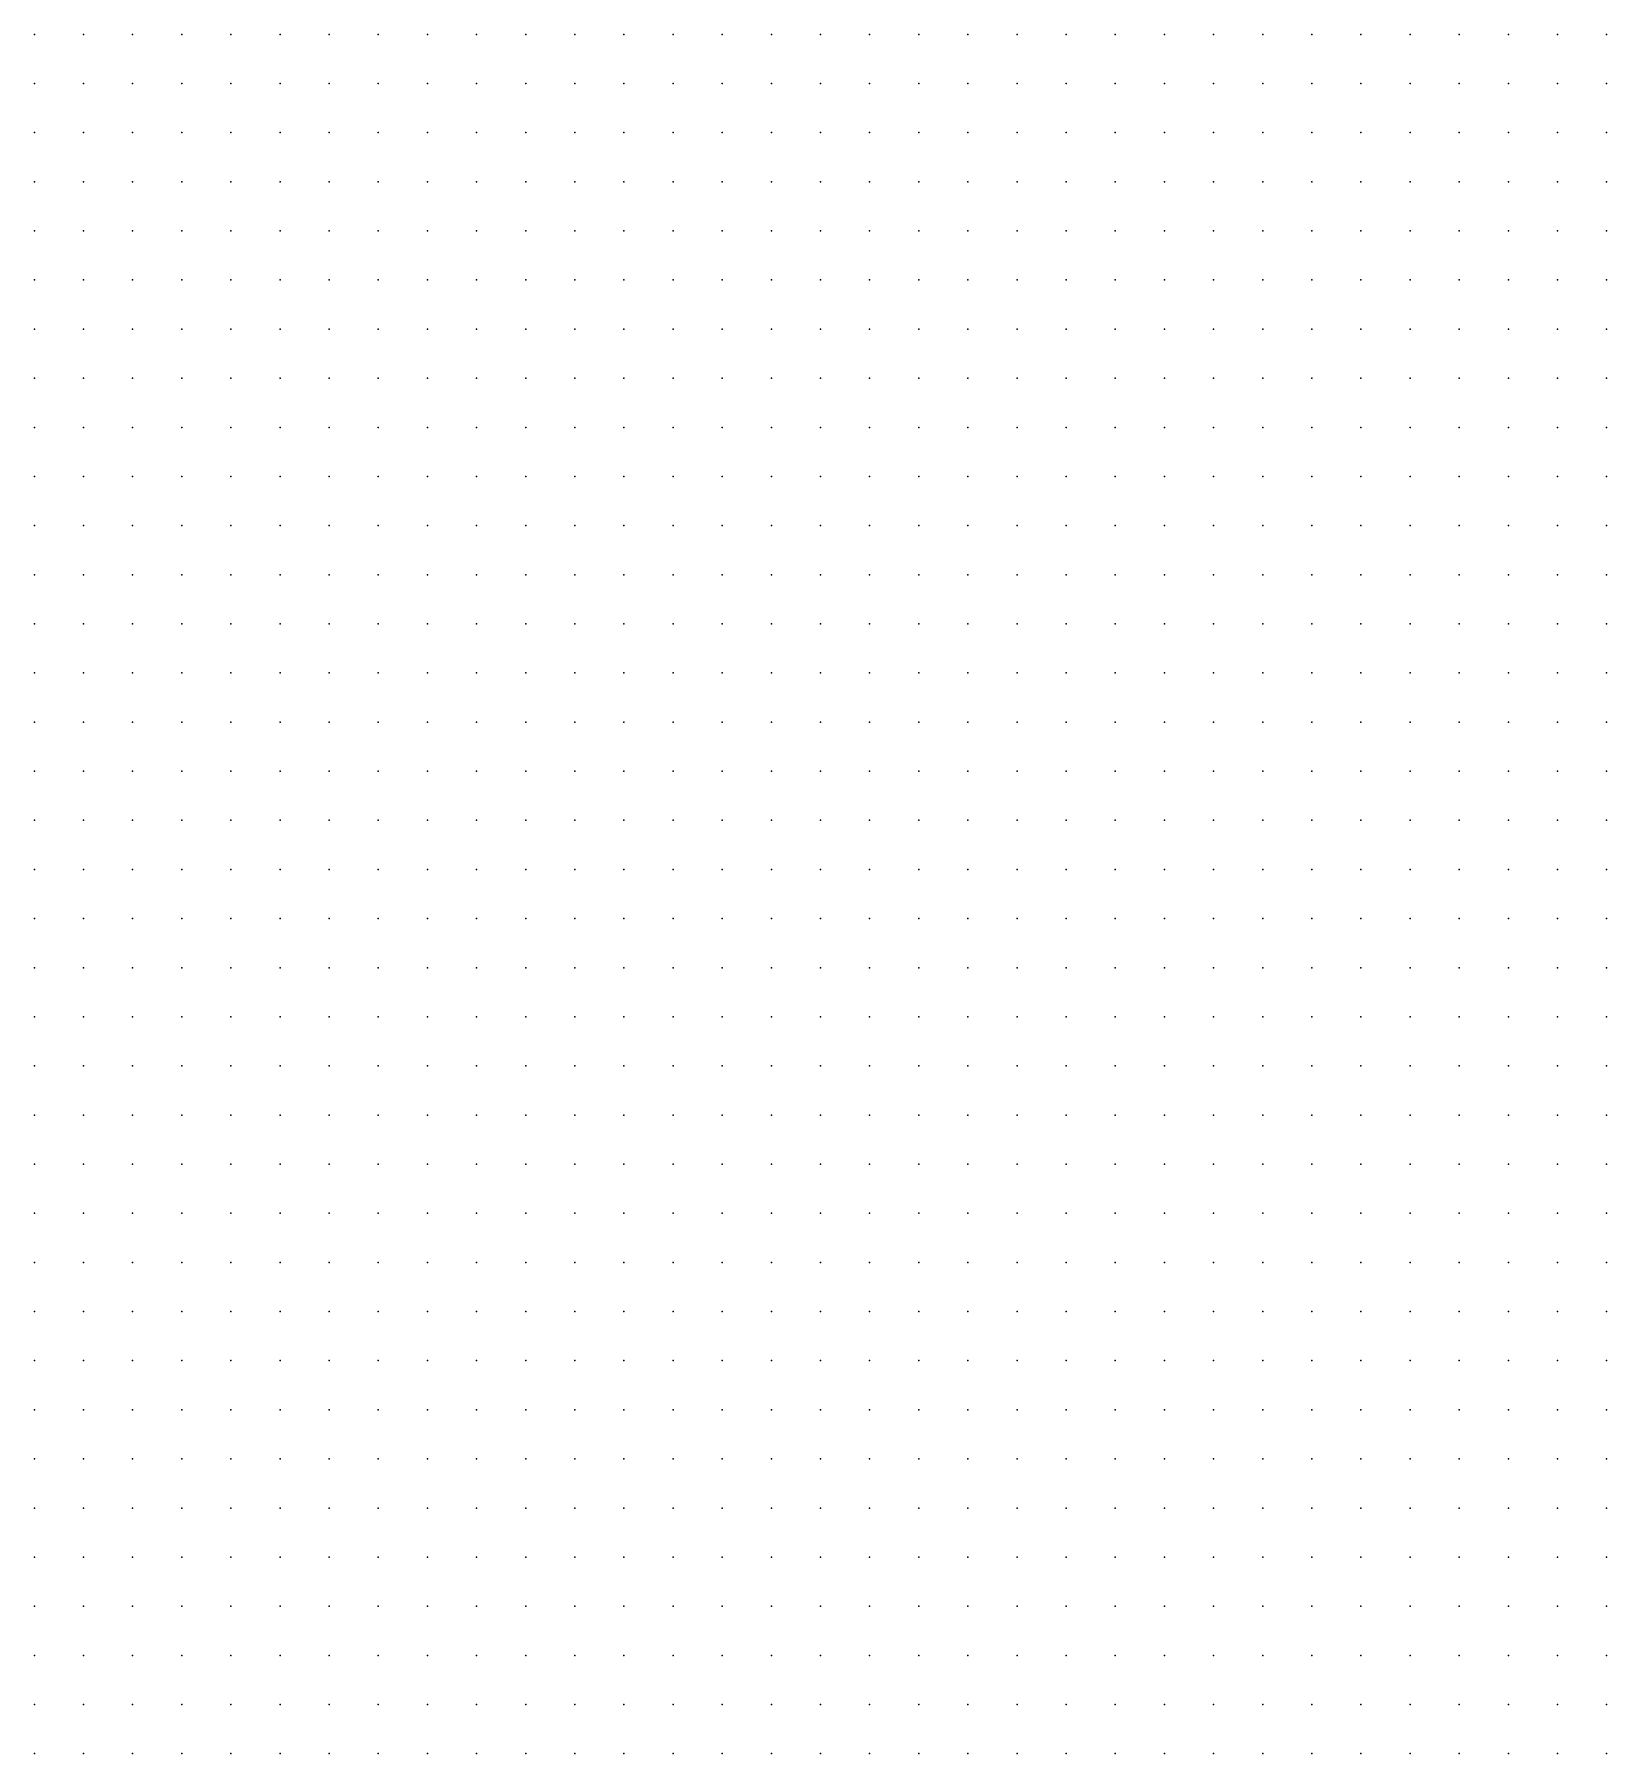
# Model space of a CAD drawing. Header units: metres. Extents: x 287878 to 288137, y 62805 to 63074.
# Drawn here: x 287975 to 288007, y 62912 to 62947 of the extents above; entities that cross this region are included whole.
import ezdxf

# ---------------------------------------------------------------- set-up
doc = ezdxf.new("R2010")
doc.units = ezdxf.units.M
doc.layers.add('SURVEY_INTERP', color=8, linetype='Continuous')

msp = doc.modelspace()

# ---------------------------------------------------------------- linework, layer by layer
at = {"layer": 'SURVEY_INTERP'}
for p in [(287975, 62947, 120.088), (287976, 62947, 120.063), (287977, 62947, 120.039), (287978, 62947, 120.014), (287979, 62947, 119.99), (287980, 62947, 119.965), (287981, 62947, 119.94), (287982, 62947, 119.916), (287983, 62947, 119.891), (287984, 62947, 119.866), (287985, 62947, 119.842), (287986, 62947, 119.817), (287987, 62947, 119.792), (287988, 62947, 119.768), (287989, 62947, 119.743), (287990, 62947, 119.719), (287991, 62947, 119.694), (287992, 62947, 119.67), (287993, 62947, 119.646), (287994, 62947, 119.621), (287995, 62947, 119.597), (287996, 62947, 119.573), (287997, 62947, 119.549), (287998, 62947, 119.525), (287999, 62947, 119.502), (288000, 62947, 119.478), (288001, 62947, 119.455), (288002, 62947, 119.432), (288003, 62947, 119.409), (288004, 62947, 119.387), (288005, 62947, 119.365), (288006, 62947, 119.343), (288007, 62947, 119.322), (287975, 62946, 120.044), (287976, 62946, 120.02), (287977, 62946, 119.996), (287978, 62946, 119.971), (287979, 62946, 119.947), (287980, 62946, 119.923), (287981, 62946, 119.898), (287982, 62946, 119.874), (287983, 62946, 119.85), (287984, 62946, 119.825), (287985, 62946, 119.801), (287986, 62946, 119.777), (287987, 62946, 119.752), (287988, 62946, 119.728), (287989, 62946, 119.704), (287990, 62946, 119.68), (287991, 62946, 119.655), (287992, 62946, 119.631), (287993, 62946, 119.607), (287994, 62946, 119.584), (287995, 62946, 119.56), (287996, 62946, 119.536), (287997, 62946, 119.513), (287998, 62946, 119.489), (287999, 62946, 119.466), (288000, 62946, 119.443), (288001, 62946, 119.421), (288002, 62946, 119.399), (288003, 62946, 119.377), (288004, 62946, 119.355), (288005, 62946, 119.334), (288006, 62946, 119.313), (288007, 62946, 119.293), (287975, 62945, 120.001), (287976, 62945, 119.977), (287977, 62945, 119.953), (287978, 62945, 119.929), (287979, 62945, 119.905), (287980, 62945, 119.881), (287981, 62945, 119.857), (287982, 62945, 119.833), (287983, 62945, 119.809), (287984, 62945, 119.785), (287985, 62945, 119.761), (287986, 62945, 119.737), (287987, 62945, 119.713), (287988, 62945, 119.689), (287989, 62945, 119.665), (287990, 62945, 119.641), (287991, 62945, 119.617), (287992, 62945, 119.593), (287993, 62945, 119.57), (287994, 62945, 119.546), (287995, 62945, 119.523), (287996, 62945, 119.5), (287997, 62945, 119.477), (287998, 62945, 119.454), (287999, 62945, 119.432), (288000, 62945, 119.409), (288001, 62945, 119.387), (288002, 62945, 119.366), (288003, 62945, 119.345), (288004, 62945, 119.324), (288005, 62945, 119.303), (288006, 62945, 119.283), (288007, 62945, 119.264), (287975, 62944, 119.958), (287976, 62944, 119.935), (287977, 62944, 119.911), (287978, 62944, 119.887), (287979, 62944, 119.864), (287980, 62944, 119.84), (287981, 62944, 119.816), (287982, 62944, 119.792), (287983, 62944, 119.768), (287984, 62944, 119.745), (287985, 62944, 119.721), (287986, 62944, 119.697), (287987, 62944, 119.673), (287988, 62944, 119.65), (287989, 62944, 119.626), (287990, 62944, 119.603), (287991, 62944, 119.579), (287992, 62944, 119.556), (287993, 62944, 119.533), (287994, 62944, 119.51), (287995, 62944, 119.487), (287996, 62944, 119.464), (287997, 62944, 119.442), (287998, 62944, 119.42), (287999, 62944, 119.398), (288000, 62944, 119.376), (288001, 62944, 119.355), (288002, 62944, 119.334), (288003, 62944, 119.313), (288004, 62944, 119.293), (288005, 62944, 119.273), (288006, 62944, 119.254), (288007, 62944, 119.236), (287975, 62943, 119.916), (287976, 62943, 119.893), (287977, 62943, 119.87), (287978, 62943, 119.846), (287979, 62943, 119.823), (287980, 62943, 119.799), (287981, 62943, 119.775), (287982, 62943, 119.752), (287983, 62943, 119.728), (287984, 62943, 119.705), (287985, 62943, 119.681), (287986, 62943, 119.658), (287987, 62943, 119.635), (287988, 62943, 119.611), (287989, 62943, 119.588), (287990, 62943, 119.565), (287991, 62943, 119.542), (287992, 62943, 119.519), (287993, 62943, 119.496), (287994, 62943, 119.474), (287995, 62943, 119.451), (287996, 62943, 119.429), (287997, 62943, 119.407), (287998, 62943, 119.386), (287999, 62943, 119.364), (288000, 62943, 119.343), (288001, 62943, 119.322), (288002, 62943, 119.302), (288003, 62943, 119.282), (288004, 62943, 119.263), (288005, 62943, 119.244), (288006, 62943, 119.226), (288007, 62943, 119.208), (287975, 62942, 119.875), (287976, 62942, 119.852), (287977, 62942, 119.828), (287978, 62942, 119.805), (287979, 62942, 119.782), (287980, 62942, 119.759), (287981, 62942, 119.735), (287982, 62942, 119.712), (287983, 62942, 119.689), (287984, 62942, 119.666), (287985, 62942, 119.643), (287986, 62942, 119.619), (287987, 62942, 119.596), (287988, 62942, 119.573), (287989, 62942, 119.551), (287990, 62942, 119.528), (287991, 62942, 119.505), (287992, 62942, 119.483), (287993, 62942, 119.46), (287994, 62942, 119.438), (287995, 62942, 119.416), (287996, 62942, 119.395), (287997, 62942, 119.373), (287998, 62942, 119.352), (287999, 62942, 119.331), (288000, 62942, 119.311), (288001, 62942, 119.291), (288002, 62942, 119.271), (288003, 62942, 119.252), (288004, 62942, 119.234), (288005, 62942, 119.216), (288006, 62942, 119.198), (288007, 62942, 119.181), (287975, 62941, 119.834), (287976, 62941, 119.811), (287977, 62941, 119.788), (287978, 62941, 119.765), (287979, 62941, 119.742), (287980, 62941, 119.719), (287981, 62941, 119.696), (287982, 62941, 119.673), (287983, 62941, 119.65), (287984, 62941, 119.627), (287985, 62941, 119.604), (287986, 62941, 119.581), (287987, 62941, 119.559), (287988, 62941, 119.536), (287989, 62941, 119.514), (287990, 62941, 119.491), (287991, 62941, 119.469), (287992, 62941, 119.447), (287993, 62941, 119.425), (287994, 62941, 119.403), (287995, 62941, 119.382), (287996, 62941, 119.361), (287997, 62941, 119.34), (287998, 62941, 119.319), (287999, 62941, 119.299), (288000, 62941, 119.279), (288001, 62941, 119.26), (288002, 62941, 119.241), (288003, 62941, 119.222), (288004, 62941, 119.205), (288005, 62941, 119.187), (288006, 62941, 119.171), (288007, 62941, 119.155), (287975, 62940, 119.793), (287976, 62940, 119.77), (287977, 62940, 119.747), (287978, 62940, 119.725), (287979, 62940, 119.702), (287980, 62940, 119.679), (287981, 62940, 119.657), (287982, 62940, 119.634), (287983, 62940, 119.611), (287984, 62940, 119.589), (287985, 62940, 119.566), (287986, 62940, 119.544), (287987, 62940, 119.521), (287988, 62940, 119.499), (287989, 62940, 119.477), (287990, 62940, 119.455), (287991, 62940, 119.433), (287992, 62940, 119.411), (287993, 62940, 119.39), (287994, 62940, 119.369), (287995, 62940, 119.348), (287996, 62940, 119.327), (287997, 62940, 119.307), (287998, 62940, 119.287), (287999, 62940, 119.267), (288000, 62940, 119.248), (288001, 62940, 119.229), (288002, 62940, 119.211), (288003, 62940, 119.193), (288004, 62940, 119.176), (288005, 62940, 119.16), (288006, 62940, 119.144), (288007, 62940, 119.129), (287975, 62939, 119.752), (287976, 62939, 119.73), (287977, 62939, 119.708), (287978, 62939, 119.685), (287979, 62939, 119.663), (287980, 62939, 119.64), (287981, 62939, 119.618), (287982, 62939, 119.596), (287983, 62939, 119.573), (287984, 62939, 119.551), (287985, 62939, 119.529), (287986, 62939, 119.507), (287987, 62939, 119.485), (287988, 62939, 119.463), (287989, 62939, 119.441), (287990, 62939, 119.419), (287991, 62939, 119.398), (287992, 62939, 119.377), (287993, 62939, 119.356), (287994, 62939, 119.335), (287995, 62939, 119.314), (287996, 62939, 119.294), (287997, 62939, 119.274), (287998, 62939, 119.255), (287999, 62939, 119.236), (288000, 62939, 119.217), (288001, 62939, 119.199), (288002, 62939, 119.181), (288003, 62939, 119.165), (288004, 62939, 119.148), (288005, 62939, 119.133), (288006, 62939, 119.118), (288007, 62939, 119.104), (287975, 62938, 119.713), (287976, 62938, 119.69), (287977, 62938, 119.668), (287978, 62938, 119.646), (287979, 62938, 119.624), (287980, 62938, 119.602), (287981, 62938, 119.58), (287982, 62938, 119.558), (287983, 62938, 119.535), (287984, 62938, 119.513), (287985, 62938, 119.492), (287986, 62938, 119.47), (287987, 62938, 119.448), (287988, 62938, 119.427), (287989, 62938, 119.405), (287990, 62938, 119.384), (287991, 62938, 119.363), (287992, 62938, 119.342), (287993, 62938, 119.322), (287994, 62938, 119.301), (287995, 62938, 119.281), (287996, 62938, 119.262), (287997, 62938, 119.242), (287998, 62938, 119.223), (287999, 62938, 119.205), (288000, 62938, 119.187), (288001, 62938, 119.169), (288002, 62938, 119.152), (288003, 62938, 119.136), (288004, 62938, 119.121), (288005, 62938, 119.106), (288006, 62938, 119.092), (288007, 62938, 119.079), (287975, 62937, 119.673), (287976, 62937, 119.651), (287977, 62937, 119.629), (287978, 62937, 119.607), (287979, 62937, 119.586), (287980, 62937, 119.564), (287981, 62937, 119.542), (287982, 62937, 119.52), (287983, 62937, 119.498), (287984, 62937, 119.477), (287985, 62937, 119.455), (287986, 62937, 119.433), (287987, 62937, 119.412), (287988, 62937, 119.391), (287989, 62937, 119.37), (287990, 62937, 119.349), (287991, 62937, 119.328), (287992, 62937, 119.308), (287993, 62937, 119.288), (287994, 62937, 119.268), (287995, 62937, 119.249), (287996, 62937, 119.229), (287997, 62937, 119.211), (287998, 62937, 119.192), (287999, 62937, 119.174), (288000, 62937, 119.157), (288001, 62937, 119.14), (288002, 62937, 119.124), (288003, 62937, 119.108), (288004, 62937, 119.094), (288005, 62937, 119.08), (288006, 62937, 119.066), (288007, 62937, 119.054), (287975, 62936, 119.634), (287976, 62936, 119.612), (287977, 62936, 119.591), (287978, 62936, 119.569), (287979, 62936, 119.548), (287980, 62936, 119.526), (287981, 62936, 119.504), (287982, 62936, 119.483), (287983, 62936, 119.461), (287984, 62936, 119.44), (287985, 62936, 119.419), (287986, 62936, 119.398), (287987, 62936, 119.377), (287988, 62936, 119.356), (287989, 62936, 119.335), (287990, 62936, 119.315), (287991, 62936, 119.294), (287992, 62936, 119.274), (287993, 62936, 119.255), (287994, 62936, 119.235), (287995, 62936, 119.216), (287996, 62936, 119.198), (287997, 62936, 119.179), (287998, 62936, 119.162), (287999, 62936, 119.144), (288000, 62936, 119.128), (288001, 62936, 119.111), (288002, 62936, 119.096), (288003, 62936, 119.081), (288004, 62936, 119.067), (288005, 62936, 119.054), (288006, 62936, 119.041), (288007, 62936, 119.03), (287975, 62935, 119.595), (287976, 62935, 119.574), (287977, 62935, 119.553), (287978, 62935, 119.531), (287979, 62935, 119.51), (287980, 62935, 119.489), (287981, 62935, 119.467), (287982, 62935, 119.446), (287983, 62935, 119.425), (287984, 62935, 119.404), (287985, 62935, 119.383), (287986, 62935, 119.362), (287987, 62935, 119.341), (287988, 62935, 119.321), (287989, 62935, 119.301), (287990, 62935, 119.281), (287991, 62935, 119.261), (287992, 62935, 119.241), (287993, 62935, 119.222), (287994, 62935, 119.203), (287995, 62935, 119.185), (287996, 62935, 119.166), (287997, 62935, 119.149), (287998, 62935, 119.131), (287999, 62935, 119.115), (288000, 62935, 119.098), (288001, 62935, 119.083), (288002, 62935, 119.068), (288003, 62935, 119.054), (288004, 62935, 119.041), (288005, 62935, 119.028), (288006, 62935, 119.017), (288007, 62935, 119.006), (287975, 62934, 119.557), (287976, 62934, 119.536), (287977, 62934, 119.515), (287978, 62934, 119.494), (287979, 62934, 119.473), (287980, 62934, 119.452), (287981, 62934, 119.431), (287982, 62934, 119.41), (287983, 62934, 119.389), (287984, 62934, 119.368), (287985, 62934, 119.348), (287986, 62934, 119.327), (287987, 62934, 119.307), (287988, 62934, 119.287), (287989, 62934, 119.267), (287990, 62934, 119.247), (287991, 62934, 119.228), (287992, 62934, 119.209), (287993, 62934, 119.19), (287994, 62934, 119.171), (287995, 62934, 119.153), (287996, 62934, 119.135), (287997, 62934, 119.118), (287998, 62934, 119.101), (287999, 62934, 119.085), (288000, 62934, 119.07), (288001, 62934, 119.055), (288002, 62934, 119.041), (288003, 62934, 119.027), (288004, 62934, 119.015), (288005, 62934, 119.003), (288006, 62934, 118.992), (288007, 62934, 118.983), (287975, 62933, 119.519), (287976, 62933, 119.499), (287977, 62933, 119.478), (287978, 62933, 119.457), (287979, 62933, 119.436), (287980, 62933, 119.415), (287981, 62933, 119.394), (287982, 62933, 119.374), (287983, 62933, 119.353), (287984, 62933, 119.333), (287985, 62933, 119.313), (287986, 62933, 119.292), (287987, 62933, 119.272), (287988, 62933, 119.253), (287989, 62933, 119.233), (287990, 62933, 119.214), (287991, 62933, 119.195), (287992, 62933, 119.176), (287993, 62933, 119.158), (287994, 62933, 119.14), (287995, 62933, 119.122), (287996, 62933, 119.105), (287997, 62933, 119.088), (287998, 62933, 119.072), (287999, 62933, 119.056), (288000, 62933, 119.041), (288001, 62933, 119.027), (288002, 62933, 119.013), (288003, 62933, 119.001), (288004, 62933, 118.989), (288005, 62933, 118.978), (288006, 62933, 118.968), (288007, 62933, 118.959), (287975, 62932, 119.482), (287976, 62932, 119.461), (287977, 62932, 119.441), (287978, 62932, 119.42), (287979, 62932, 119.4), (287980, 62932, 119.379), (287981, 62932, 119.359), (287982, 62932, 119.338), (287983, 62932, 119.318), (287984, 62932, 119.298), (287985, 62932, 119.278), (287986, 62932, 119.258), (287987, 62932, 119.239), (287988, 62932, 119.219), (287989, 62932, 119.2), (287990, 62932, 119.181), (287991, 62932, 119.162), (287992, 62932, 119.144), (287993, 62932, 119.126), (287994, 62932, 119.109), (287995, 62932, 119.091), (287996, 62932, 119.075), (287997, 62932, 119.058), (287998, 62932, 119.043), (287999, 62932, 119.028), (288000, 62932, 119.013), (288001, 62932, 119), (288002, 62932, 118.987), (288003, 62932, 118.974), (288004, 62932, 118.963), (288005, 62932, 118.953), (288006, 62932, 118.944), (288007, 62932, 118.936), (287975, 62931, 119.445), (287976, 62931, 119.425), (287977, 62931, 119.404), (287978, 62931, 119.384), (287979, 62931, 119.364), (287980, 62931, 119.343), (287981, 62931, 119.323), (287982, 62931, 119.303), (287983, 62931, 119.283), (287984, 62931, 119.263), (287985, 62931, 119.244), (287986, 62931, 119.224), (287987, 62931, 119.205), (287988, 62931, 119.186), (287989, 62931, 119.167), (287990, 62931, 119.149), (287991, 62931, 119.13), (287992, 62931, 119.112), (287993, 62931, 119.095), (287994, 62931, 119.078), (287995, 62931, 119.061), (287996, 62931, 119.045), (287997, 62931, 119.029), (287998, 62931, 119.014), (287999, 62931, 118.999), (288000, 62931, 118.985), (288001, 62931, 118.972), (288002, 62931, 118.96), (288003, 62931, 118.949), (288004, 62931, 118.938), (288005, 62931, 118.929), (288006, 62931, 118.92), (288007, 62931, 118.913), (287975, 62930, 119.408), (287976, 62930, 119.388), (287977, 62930, 119.368), (287978, 62930, 119.348), (287979, 62930, 119.328), (287980, 62930, 119.308), (287981, 62930, 119.288), (287982, 62930, 119.268), (287983, 62930, 119.249), (287984, 62930, 119.229), (287985, 62930, 119.21), (287986, 62930, 119.191), (287987, 62930, 119.172), (287988, 62930, 119.153), (287989, 62930, 119.135), (287990, 62930, 119.116), (287991, 62930, 119.099), (287992, 62930, 119.081), (287993, 62930, 119.064), (287994, 62930, 119.047), (287995, 62930, 119.031), (287996, 62930, 119.015), (287997, 62930, 119), (287998, 62930, 118.985), (287999, 62930, 118.971), (288000, 62930, 118.958), (288001, 62930, 118.945), (288002, 62930, 118.934), (288003, 62930, 118.923), (288004, 62930, 118.913), (288005, 62930, 118.904), (288006, 62930, 118.897), (288007, 62930, 118.89), (287975, 62929, 119.372), (287976, 62929, 119.352), (287977, 62929, 119.332), (287978, 62929, 119.313), (287979, 62929, 119.293), (287980, 62929, 119.273), (287981, 62929, 119.253), (287982, 62929, 119.234), (287983, 62929, 119.215), (287984, 62929, 119.195), (287985, 62929, 119.176), (287986, 62929, 119.157), (287987, 62929, 119.139), (287988, 62929, 119.12), (287989, 62929, 119.102), (287990, 62929, 119.085), (287991, 62929, 119.067), (287992, 62929, 119.05), (287993, 62929, 119.033), (287994, 62929, 119.017), (287995, 62929, 119.001), (287996, 62929, 118.986), (287997, 62929, 118.971), (287998, 62929, 118.957), (287999, 62929, 118.943), (288000, 62929, 118.931), (288001, 62929, 118.919), (288002, 62929, 118.908), (288003, 62929, 118.897), (288004, 62929, 118.888), (288005, 62929, 118.88), (288006, 62929, 118.873), (288007, 62929, 118.867), (287975, 62928, 119.336), (287976, 62928, 119.317), (287977, 62928, 119.297), (287978, 62928, 119.277), (287979, 62928, 119.258), (287980, 62928, 119.238), (287981, 62928, 119.219), (287982, 62928, 119.2), (287983, 62928, 119.181), (287984, 62928, 119.162), (287985, 62928, 119.143), (287986, 62928, 119.125), (287987, 62928, 119.106), (287988, 62928, 119.088), (287989, 62928, 119.071), (287990, 62928, 119.053), (287991, 62928, 119.036), (287992, 62928, 119.019), (287993, 62928, 119.003), (287994, 62928, 118.987), (287995, 62928, 118.972), (287996, 62928, 118.957), (287997, 62928, 118.943), (287998, 62928, 118.929), (287999, 62928, 118.916), (288000, 62928, 118.904), (288001, 62928, 118.892), (288002, 62928, 118.882), (288003, 62928, 118.872), (288004, 62928, 118.863), (288005, 62928, 118.856), (288006, 62928, 118.849), (288007, 62928, 118.845), (287975, 62927, 119.301), (287976, 62927, 119.281), (287977, 62927, 119.262), (287978, 62927, 119.243), (287979, 62927, 119.223), (287980, 62927, 119.204), (287981, 62927, 119.185), (287982, 62927, 119.166), (287983, 62927, 119.147), (287984, 62927, 119.129), (287985, 62927, 119.11), (287986, 62927, 119.092), (287987, 62927, 119.074), (287988, 62927, 119.056), (287989, 62927, 119.039), (287990, 62927, 119.022), (287991, 62927, 119.005), (287992, 62927, 118.989), (287993, 62927, 118.973), (287994, 62927, 118.958), (287995, 62927, 118.943), (287996, 62927, 118.928), (287997, 62927, 118.914), (287998, 62927, 118.901), (287999, 62927, 118.889), (288000, 62927, 118.877), (288001, 62927, 118.866), (288002, 62927, 118.856), (288003, 62927, 118.847), (288004, 62927, 118.839), (288005, 62927, 118.832), (288006, 62927, 118.826), (288007, 62927, 118.822), (287975, 62926, 119.266), (287976, 62926, 119.247), (287977, 62926, 119.227), (287978, 62926, 119.208), (287979, 62926, 119.189), (287980, 62926, 119.17), (287981, 62926, 119.151), (287982, 62926, 119.133), (287983, 62926, 119.114), (287984, 62926, 119.096), (287985, 62926, 119.078), (287986, 62926, 119.06), (287987, 62926, 119.042), (287988, 62926, 119.025), (287989, 62926, 119.008), (287990, 62926, 118.991), (287991, 62926, 118.975), (287992, 62926, 118.959), (287993, 62926, 118.943), (287994, 62926, 118.928), (287995, 62926, 118.914), (287996, 62926, 118.9), (287997, 62926, 118.886), (287998, 62926, 118.873), (287999, 62926, 118.861), (288000, 62926, 118.85), (288001, 62926, 118.84), (288002, 62926, 118.83), (288003, 62926, 118.821), (288004, 62926, 118.814), (288005, 62926, 118.808), (288006, 62926, 118.802), (288007, 62926, 118.799), (287975, 62925, 119.231), (287976, 62925, 119.212), (287977, 62925, 119.193), (287978, 62925, 119.174), (287979, 62925, 119.155), (287980, 62925, 119.137), (287981, 62925, 119.118), (287982, 62925, 119.1), (287983, 62925, 119.081), (287984, 62925, 119.063), (287985, 62925, 119.046), (287986, 62925, 119.028), (287987, 62925, 119.011), (287988, 62925, 118.994), (287989, 62925, 118.977), (287990, 62925, 118.961), (287991, 62925, 118.945), (287992, 62925, 118.929), (287993, 62925, 118.914), (287994, 62925, 118.899), (287995, 62925, 118.885), (287996, 62925, 118.871), (287997, 62925, 118.858), (287998, 62925, 118.846), (287999, 62925, 118.834), (288000, 62925, 118.824), (288001, 62925, 118.814), (288002, 62925, 118.804), (288003, 62925, 118.796), (288004, 62925, 118.789), (288005, 62925, 118.783), (288006, 62925, 118.779), (288007, 62925, 118.776), (287975, 62924, 119.197), (287976, 62924, 119.178), (287977, 62924, 119.159), (287978, 62924, 119.14), (287979, 62924, 119.122), (287980, 62924, 119.103), (287981, 62924, 119.085), (287982, 62924, 119.067), (287983, 62924, 119.049), (287984, 62924, 119.031), (287985, 62924, 119.014), (287986, 62924, 118.996), (287987, 62924, 118.979), (287988, 62924, 118.963), (287989, 62924, 118.946), (287990, 62924, 118.93), (287991, 62924, 118.915), (287992, 62924, 118.899), (287993, 62924, 118.885), (287994, 62924, 118.87), (287995, 62924, 118.856), (287996, 62924, 118.843), (287997, 62924, 118.831), (287998, 62924, 118.819), (287999, 62924, 118.808), (288000, 62924, 118.797), (288001, 62924, 118.788), (288002, 62924, 118.779), (288003, 62924, 118.771), (288004, 62924, 118.765), (288005, 62924, 118.759), (288006, 62924, 118.755), (288007, 62924, 118.753), (287975, 62923, 119.163), (287976, 62923, 119.144), (287977, 62923, 119.125), (287978, 62923, 119.107), (287979, 62923, 119.089), (287980, 62923, 119.07), (287981, 62923, 119.052), (287982, 62923, 119.035), (287983, 62923, 119.017), (287984, 62923, 118.999), (287985, 62923, 118.982), (287986, 62923, 118.965), (287987, 62923, 118.948), (287988, 62923, 118.932), (287989, 62923, 118.916), (287990, 62923, 118.9), (287991, 62923, 118.885), (287992, 62923, 118.87), (287993, 62923, 118.855), (287994, 62923, 118.842), (287995, 62923, 118.828), (287996, 62923, 118.815), (287997, 62923, 118.803), (287998, 62923, 118.792), (287999, 62923, 118.781), (288000, 62923, 118.771), (288001, 62923, 118.762), (288002, 62923, 118.754), (288003, 62923, 118.746), (288004, 62923, 118.74), (288005, 62923, 118.735), (288006, 62923, 118.732), (288007, 62923, 118.73), (287975, 62922, 119.129), (287976, 62922, 119.11), (287977, 62922, 119.092), (287978, 62922, 119.074), (287979, 62922, 119.056), (287980, 62922, 119.038), (287981, 62922, 119.02), (287982, 62922, 119.002), (287983, 62922, 118.985), (287984, 62922, 118.968), (287985, 62922, 118.951), (287986, 62922, 118.934), (287987, 62922, 118.918), (287988, 62922, 118.902), (287989, 62922, 118.886), (287990, 62922, 118.87), (287991, 62922, 118.855), (287992, 62922, 118.841), (287993, 62922, 118.827), (287994, 62922, 118.813), (287995, 62922, 118.8), (287996, 62922, 118.788), (287997, 62922, 118.776), (287998, 62922, 118.765), (287999, 62922, 118.754), (288000, 62922, 118.745), (288001, 62922, 118.736), (288002, 62922, 118.728), (288003, 62922, 118.721), (288004, 62922, 118.716), (288005, 62922, 118.711), (288006, 62922, 118.708), (288007, 62922, 118.706), (287975, 62921, 119.095), (287976, 62921, 119.077), (287977, 62921, 119.059), (287978, 62921, 119.041), (287979, 62921, 119.023), (287980, 62921, 119.006), (287981, 62921, 118.988), (287982, 62921, 118.971), (287983, 62921, 118.953), (287984, 62921, 118.936), (287985, 62921, 118.92), (287986, 62921, 118.903), (287987, 62921, 118.887), (287988, 62921, 118.871), (287989, 62921, 118.856), (287990, 62921, 118.841), (287991, 62921, 118.826), (287992, 62921, 118.812), (287993, 62921, 118.798), (287994, 62921, 118.785), (287995, 62921, 118.772), (287996, 62921, 118.76), (287997, 62921, 118.749), (287998, 62921, 118.738), (287999, 62921, 118.728), (288000, 62921, 118.719), (288001, 62921, 118.71), (288002, 62921, 118.703), (288003, 62921, 118.697), (288004, 62921, 118.691), (288005, 62921, 118.687), (288006, 62921, 118.684), (288007, 62921, 118.683), (287975, 62920, 119.062), (287976, 62920, 119.044), (287977, 62920, 119.026), (287978, 62920, 119.009), (287979, 62920, 118.991), (287980, 62920, 118.974), (287981, 62920, 118.956), (287982, 62920, 118.939), (287983, 62920, 118.922), (287984, 62920, 118.905), (287985, 62920, 118.889), (287986, 62920, 118.873), (287987, 62920, 118.857), (287988, 62920, 118.841), (287989, 62920, 118.826), (287990, 62920, 118.811), (287991, 62920, 118.797), (287992, 62920, 118.783), (287993, 62920, 118.77), (287994, 62920, 118.757), (287995, 62920, 118.744), (287996, 62920, 118.733), (287997, 62920, 118.722), (287998, 62920, 118.711), (287999, 62920, 118.702), (288000, 62920, 118.693), (288001, 62920, 118.685), (288002, 62920, 118.678), (288003, 62920, 118.672), (288004, 62920, 118.667), (288005, 62920, 118.663), (288006, 62920, 118.66), (288007, 62920, 118.659), (287975, 62919, 119.03), (287976, 62919, 119.012), (287977, 62919, 118.994), (287978, 62919, 118.976), (287979, 62919, 118.959), (287980, 62919, 118.942), (287981, 62919, 118.925), (287982, 62919, 118.908), (287983, 62919, 118.891), (287984, 62919, 118.875), (287985, 62919, 118.858), (287986, 62919, 118.843), (287987, 62919, 118.827), (287988, 62919, 118.812), (287989, 62919, 118.797), (287990, 62919, 118.782), (287991, 62919, 118.768), (287992, 62919, 118.755), (287993, 62919, 118.742), (287994, 62919, 118.729), (287995, 62919, 118.717), (287996, 62919, 118.705), (287997, 62919, 118.695), (287998, 62919, 118.685), (287999, 62919, 118.675), (288000, 62919, 118.667), (288001, 62919, 118.659), (288002, 62919, 118.652), (288003, 62919, 118.647), (288004, 62919, 118.642), (288005, 62919, 118.639), (288006, 62919, 118.636), (288007, 62919, 118.635), (287975, 62918, 118.997), (287976, 62918, 118.979), (287977, 62918, 118.962), (287978, 62918, 118.945), (287979, 62918, 118.927), (287980, 62918, 118.91), (287981, 62918, 118.893), (287982, 62918, 118.877), (287983, 62918, 118.86), (287984, 62918, 118.844), (287985, 62918, 118.828), (287986, 62918, 118.813), (287987, 62918, 118.797), (287988, 62918, 118.782), (287989, 62918, 118.768), (287990, 62918, 118.753), (287991, 62918, 118.74), (287992, 62918, 118.726), (287993, 62918, 118.713), (287994, 62918, 118.701), (287995, 62918, 118.689), (287996, 62918, 118.678), (287997, 62918, 118.668), (287998, 62918, 118.658), (287999, 62918, 118.649), (288000, 62918, 118.641), (288001, 62918, 118.634), (288002, 62918, 118.627), (288003, 62918, 118.622), (288004, 62918, 118.617), (288005, 62918, 118.614), (288006, 62918, 118.612), (288007, 62918, 118.612), (287975, 62917, 118.965), (287976, 62917, 118.947), (287977, 62917, 118.93), (287978, 62917, 118.913), (287979, 62917, 118.896), (287980, 62917, 118.879), (287981, 62917, 118.862), (287982, 62917, 118.846), (287983, 62917, 118.83), (287984, 62917, 118.814), (287985, 62917, 118.798), (287986, 62917, 118.783), (287987, 62917, 118.768), (287988, 62917, 118.753), (287989, 62917, 118.739), (287990, 62917, 118.725), (287991, 62917, 118.711), (287992, 62917, 118.698), (287993, 62917, 118.686), (287994, 62917, 118.674), (287995, 62917, 118.662), (287996, 62917, 118.651), (287997, 62917, 118.641), (287998, 62917, 118.632), (287999, 62917, 118.623), (288000, 62917, 118.615), (288001, 62917, 118.608), (288002, 62917, 118.602), (288003, 62917, 118.597), (288004, 62917, 118.593), (288005, 62917, 118.59), (288006, 62917, 118.588), (288007, 62917, 118.588), (287975, 62916, 118.933), (287976, 62916, 118.916), (287977, 62916, 118.899), (287978, 62916, 118.882), (287979, 62916, 118.865), (287980, 62916, 118.848), (287981, 62916, 118.832), (287982, 62916, 118.816), (287983, 62916, 118.8), (287984, 62916, 118.784), (287985, 62916, 118.768), (287986, 62916, 118.753), (287987, 62916, 118.738), (287988, 62916, 118.724), (287989, 62916, 118.71), (287990, 62916, 118.696), (287991, 62916, 118.683), (287992, 62916, 118.67), (287993, 62916, 118.658), (287994, 62916, 118.646), (287995, 62916, 118.635), (287996, 62916, 118.625), (287997, 62916, 118.615), (287998, 62916, 118.606), (287999, 62916, 118.597), (288000, 62916, 118.59), (288001, 62916, 118.583), (288002, 62916, 118.577), (288003, 62916, 118.572), (288004, 62916, 118.568), (288005, 62916, 118.566), (288006, 62916, 118.564), (288007, 62916, 118.564), (287975, 62915, 118.901), (287976, 62915, 118.884), (287977, 62915, 118.867), (287978, 62915, 118.851), (287979, 62915, 118.834), (287980, 62915, 118.818), (287981, 62915, 118.801), (287982, 62915, 118.785), (287983, 62915, 118.769), (287984, 62915, 118.754), (287985, 62915, 118.739), (287986, 62915, 118.724), (287987, 62915, 118.709), (287988, 62915, 118.695), (287989, 62915, 118.681), (287990, 62915, 118.668), (287991, 62915, 118.655), (287992, 62915, 118.642), (287993, 62915, 118.63), (287994, 62915, 118.619), (287995, 62915, 118.608), (287996, 62915, 118.598), (287997, 62915, 118.588), (287998, 62915, 118.579), (287999, 62915, 118.571), (288000, 62915, 118.564), (288001, 62915, 118.557), (288002, 62915, 118.552), (288003, 62915, 118.547), (288004, 62915, 118.544), (288005, 62915, 118.541), (288006, 62915, 118.54), (288007, 62915, 118.54), (287975, 62914, 118.87), (287976, 62914, 118.853), (287977, 62914, 118.836), (287978, 62914, 118.82), (287979, 62914, 118.803), (287980, 62914, 118.787), (287981, 62914, 118.771), (287982, 62914, 118.755), (287983, 62914, 118.74), (287984, 62914, 118.724), (287985, 62914, 118.709), (287986, 62914, 118.695), (287987, 62914, 118.68), (287988, 62914, 118.666), (287989, 62914, 118.653), (287990, 62914, 118.64), (287991, 62914, 118.627), (287992, 62914, 118.615), (287993, 62914, 118.603), (287994, 62914, 118.592), (287995, 62914, 118.581), (287996, 62914, 118.571), (287997, 62914, 118.562), (287998, 62914, 118.553), (287999, 62914, 118.545), (288000, 62914, 118.538), (288001, 62914, 118.532), (288002, 62914, 118.527), (288003, 62914, 118.522), (288004, 62914, 118.519), (288005, 62914, 118.517), (288006, 62914, 118.516), (288007, 62914, 118.516), (287975, 62913, 118.839), (287976, 62913, 118.822), (287977, 62913, 118.806), (287978, 62913, 118.789), (287979, 62913, 118.773), (287980, 62913, 118.757), (287981, 62913, 118.741), (287982, 62913, 118.725), (287983, 62913, 118.71), (287984, 62913, 118.695), (287985, 62913, 118.68), (287986, 62913, 118.666), (287987, 62913, 118.652), (287988, 62913, 118.638), (287989, 62913, 118.624), (287990, 62913, 118.612), (287991, 62913, 118.599), (287992, 62913, 118.587), (287993, 62913, 118.576), (287994, 62913, 118.565), (287995, 62913, 118.554), (287996, 62913, 118.545), (287997, 62913, 118.535), (287998, 62913, 118.527), (287999, 62913, 118.519), (288000, 62913, 118.513), (288001, 62913, 118.507), (288002, 62913, 118.502), (288003, 62913, 118.497), (288004, 62913, 118.494), (288005, 62913, 118.492), (288006, 62913, 118.491), (288007, 62913, 118.491), (287975, 62912, 118.808), (287976, 62912, 118.792), (287977, 62912, 118.775), (287978, 62912, 118.759), (287979, 62912, 118.743), (287980, 62912, 118.727), (287981, 62912, 118.711), (287982, 62912, 118.696), (287983, 62912, 118.681), (287984, 62912, 118.666), (287985, 62912, 118.651), (287986, 62912, 118.637), (287987, 62912, 118.623), (287988, 62912, 118.609), (287989, 62912, 118.596), (287990, 62912, 118.584), (287991, 62912, 118.571), (287992, 62912, 118.56), (287993, 62912, 118.548), (287994, 62912, 118.538), (287995, 62912, 118.528), (287996, 62912, 118.518), (287997, 62912, 118.509), (287998, 62912, 118.501), (287999, 62912, 118.494), (288000, 62912, 118.487), (288001, 62912, 118.481), (288002, 62912, 118.476), (288003, 62912, 118.473), (288004, 62912, 118.47), (288005, 62912, 118.468), (288006, 62912, 118.467), (288007, 62912, 118.467)]:
    msp.add_point(p, dxfattribs=at)

doc.saveas('drawing.dxf')
